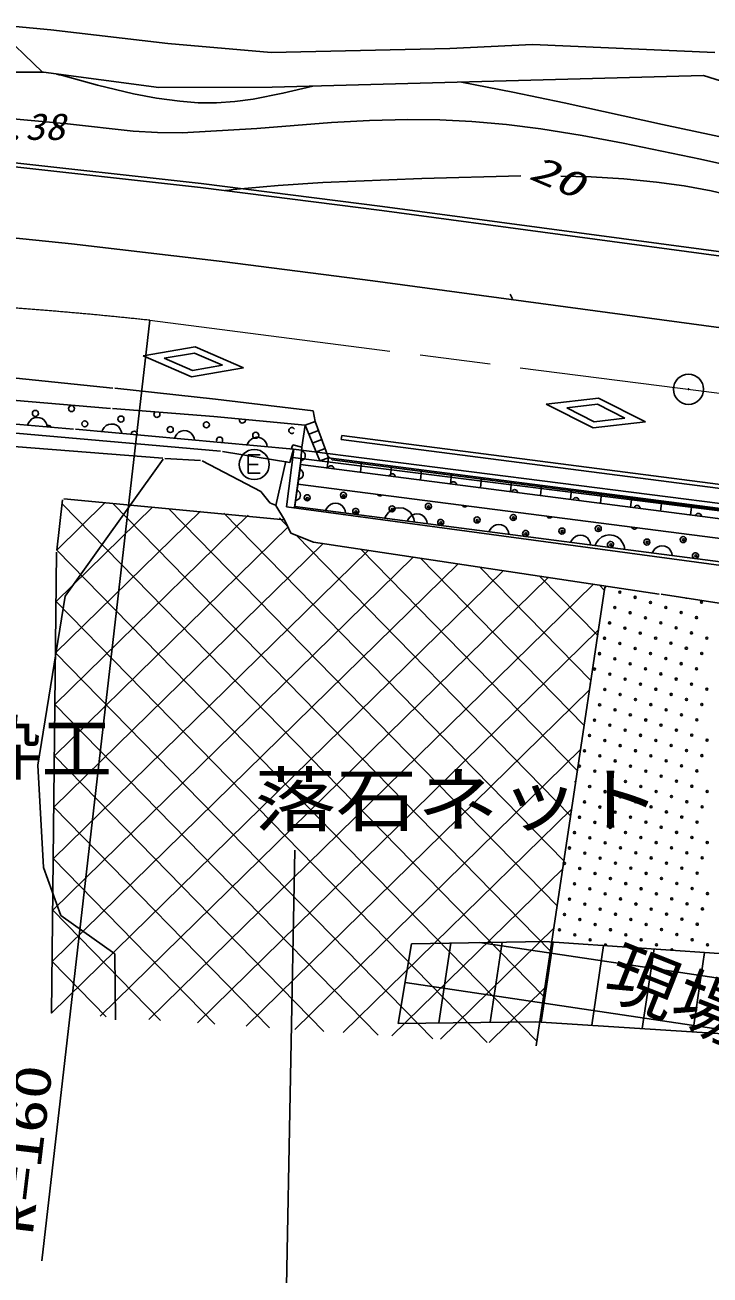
# Model space of a CAD drawing. Units: millimetres, scale not verified. Extents: x 40000 to 680000, y 20000 to 380000.
# Drawn here: x 435105 to 469037, y 240304 to 302169 of the extents above; entities that cross this region are included whole.
import ezdxf
from ezdxf.enums import TextEntityAlignment as Align

# ---------------------------------------------------------------- set-up
doc = ezdxf.new("R2010")
doc.units = ezdxf.units.MM
doc.header["$LTSCALE"] = 1000
doc.linetypes.add('CHAIN', pattern=[18.5, 12, -1.5, 3.5, -1.5])
for name, color, linetype, lineweight in [('M-BGD', 7, 'Continuous', 25), ('M-BMK', 2, 'CHAIN', 13), ('M-STR-STR1', 1, 'Continuous', 25)]:
    doc.layers.add(name, color=color, linetype=linetype, lineweight=lineweight)
doc.styles.add('ＭＳ ゴシック', font='')
doc.styles.get('ＭＳ ゴシック').set_extended_font_data('MS Gothic')

# ---------------------------------------------------------------- blocks, each defined once
blk = doc.blocks.new('BUHIN2')
at = {"color": 7, "linetype": 'Continuous', "lineweight": 25}
blk.add_lwpolyline([(313, -682), (131, -699), (-39, -678), (-249, -618), (-399, -505), (-521, -367), (-618, -156), (-643, 26), (-631, 214), (-542, 416), (-446, 558), (-313, 682)], dxfattribs=at)
blk = doc.blocks.new('BUHIN5_1')
at = {"color": 3, "linetype": 'Continuous', "lineweight": 25}
for radius in [746, 22.5]:
    blk.add_circle((0, 0), radius, dxfattribs=at)
blk = doc.blocks.new('BUHIN19')
at = {"color": 7, "linetype": 'Continuous', "lineweight": 25}
blk.add_lwpolyline([(63, -136), (26, -140), (-8, -136), (-50, -124), (-80, -101), (-104, -73), (-124, -31), (-129, 5), (-126, 43), (-108, 83), (-89, 112), (-63, 136)], dxfattribs=at)
blk = doc.blocks.new('BUHIN25')
at = {"color": 7, "linetype": 'Continuous', "lineweight": 25}
blk.add_lwpolyline([(208, -455), (87, -466), (-27, -452), (-166, -412), (-267, -336), (-347, -244), (-412, -103), (-429, 18), (-420, 143), (-361, 278), (-297, 373), (-208, 455)], dxfattribs=at)
blk = doc.blocks.new('BUHIN26')
at = {"color": 7, "linetype": 'Continuous', "lineweight": 25}
blk.add_lwpolyline([(226, -446), (105, -462), (-9, -453), (-150, -418), (-253, -347), (-338, -258), (-408, -119), (-429, 1), (-425, 127), (-371, 263), (-311, 361), (-226, 446)], dxfattribs=at)
blk = doc.blocks.new('BUHIN27')
at = {"color": 7, "linetype": 'Continuous', "lineweight": 25}
blk.add_lwpolyline([(228, -445), (107, -462), (-7, -453), (-148, -418), (-252, -348), (-336, -259), (-407, -121), (-429, -1), (-426, 125), (-373, 261), (-313, 359), (-228, 445)], dxfattribs=at)
blk = doc.blocks.new('BUHIN54')
at = {"color": 7, "linetype": 'Continuous', "lineweight": 25}
blk.add_line((155, -248), (-107, 172), dxfattribs=at)
blk.add_lwpolyline([(-568, -10), (-258, -506), (518, -21), (207, 475)], dxfattribs=at)
blk.add_circle((0, 0), 746, dxfattribs=at)

msp = doc.modelspace()

# ---------------------------------------------------------------- hatches: boundary and pattern name
at = {"layer": 'M-BGD'}
h = msp.add_hatch(dxfattribs=at)
h.set_pattern_fill('USER', color=256, style=0, pattern_type=2)
h.set_pattern_definition([(134.382, (436426, 253271), (-1286.44, -1258.99), []), (44.382, (436426, 253271), (-1258.99, 1286.44), [])])
h.paths.add_polyline_path([(436426, 253271), (436673, 276159), (436975, 278695), (447985, 277750), (448298, 277018), (449417, 276576), (463827, 274393), (460430, 251654)])
h = msp.add_hatch(dxfattribs=at)
h.set_pattern_fill('USER', color=256, style=0, pattern_type=2)
h.set_pattern_definition([(171.525, (478120, 251176), (-368.46, -2472.7), []), (261.525, (478120, 251176), (2472.7, -368.46), [])])
h.paths.add_polyline_path([(483733, 248938), (480619, 250457), (478120, 251176), (471908, 252101), (460414, 252838), (453586, 252758), (454257, 256701), (460836, 256816), (471864, 256053), (478762, 255124), (481462, 254367), (484742, 254242), (484237, 251589)])

# ---------------------------------------------------------------- linework, layer by layer
for p, q in [((435972, 299829), (433551, 302163)), ((433742, 302169), (436379, 301922)), ((436379, 301922), (442175, 301248)), ((442175, 301248), (447296, 300803)), ((447296, 300803), (456144, 301002)), ((456144, 301002), (460243, 301200)), ((460243, 301200), (469273, 300810)), ((436019, 299829), (419363, 299901)), ((441733, 299083), (436019, 299829)), ((447344, 299087), (468721, 299676)), ((468721, 299676), (486529, 293920)), ((447344, 299087), (441733, 299083)), ((433288, 295294), (443805, 294124)), ((433318, 295492), (443829, 294322)), ((443805, 294124), (452785, 292984)), ((443829, 294322), (452810, 293183)), ((452785, 292984), (470714, 290584)), ((452811, 293182), (470740, 290782)), ((437416, 291339), (432781, 291813)), ((444873, 290461), (437416, 291339)), ((452341, 289510), (444873, 290461)), ((470199, 287105), (452341, 289510)), ((459142, 288847), (459248, 288615)), ((441282, 287555), (435936, 241010)), ((440965, 285797), (443537, 286244)), ((443499, 285933), (442002, 285673)), ((443499, 285933), (444893, 285326)), ((443537, 286244), (445930, 285202)), ((443358, 284755), (440965, 285797)), ((442002, 285673), (443395, 285066)), ((445930, 285202), (443358, 284755)), ((444893, 285326), (443395, 285066)), ((432480, 284910), (439454, 284201)), ((439554, 284191), (444539, 283659)), ((432371, 283771), (439345, 283197)), ((444539, 283659), (449372, 283072)), ((460920, 283402), (463512, 283704)), ((463251, 282227), (460920, 283402)), ((463458, 283396), (461948, 283219)), ((463458, 283396), (464815, 282712)), ((463512, 283704), (465843, 282530)), ((437502, 282171), (426841, 283084)), ((439445, 283189), (444457, 282787)), ((444457, 282787), (448979, 282371)), ((449476, 282546), (449372, 283072)), ((461948, 283219), (463305, 282535)), ((444792, 281078), (426392, 282704)), ((448412, 281180), (437602, 282162)), ((448815, 281283), (448979, 282371)), ((449476, 282546), (448979, 282371)), ((449717, 280599), (448979, 282371)), ((450139, 280755), (449476, 282546)), ((450139, 280755), (449476, 282546)), ((465843, 282530), (463251, 282227)), ((464815, 282712), (463305, 282535)), ((441937, 280729), (426660, 281928)), ((449642, 282098), (449220, 281942)), ((449807, 281650), (449385, 281494)), ((450766, 281662), (450792, 281860)), ((500613, 275205), (450766, 281662)), ((500639, 275404), (450792, 281860)), ((448220, 280520), (444891, 281065)), ((448220, 280520), (448412, 281180)), ((448314, 281216), (448365, 281386)), ((448815, 281283), (448365, 281386)), ((448815, 281283), (448745, 280419)), ((449973, 281203), (449551, 281046)), ((441957, 280684), (437100, 273895)), ((443795, 280619), (442036, 280722)), ((443890, 280593), (446784, 279079)), ((447535, 278393), (448026, 280578)), ((448372, 280766), (475199, 277415)), ((448784, 280715), (448451, 278271)), ((448784, 280715), (448614, 279444)), ((448746, 280355), (448628, 279397)), ((448745, 280419), (448783, 280715)), ((521563, 271002), (448745, 280419)), ((450139, 280755), (449717, 280599)), ((450074, 280254), (450139, 280755)), ((521542, 271507), (450139, 280755)), ((450150, 280795), (450314, 280652)), ((450314, 280652), (521538, 271483)), ((451717, 280035), (451782, 280536)), ((453203, 279843), (453268, 280343)), ((454689, 279650), (454754, 280151)), ((456175, 279458), (456240, 279959)), ((457661, 279266), (457726, 279767)), ((446784, 279079), (447246, 278511)), ((448628, 279397), (448460, 278312)), ((448614, 279444), (448471, 278346)), ((512281, 271243), (448614, 279444)), ((459147, 279074), (459212, 279575)), ((460633, 278882), (460698, 279382)), ((462120, 278689), (462184, 279190)), ((436972, 278670), (436676, 276184)), ((437028, 278715), (447960, 277679)), ((447511, 278403), (447269, 278501)), ((447535, 278393), (447960, 277679)), ((463606, 278497), (463670, 278998)), ((465092, 278305), (465157, 278806)), ((466578, 278113), (466643, 278614)), ((468064, 277921), (468129, 278422)), ((481705, 273791), (448064, 278323)), ((521281, 268854), (448471, 278346)), ((436426, 253271), (436670, 276084)), ((463819, 274344), (460430, 251654)), ((437100, 273895), (435741, 265540)), ((435741, 265540), (436016, 260470)), ((448471, 261329), (447982, 235226)), ((436016, 260470), (436876, 258097)), ((436876, 258097), (439551, 256205)), ((460836, 256816), (454257, 256701)), ((471864, 256053), (460836, 256816)), ((439551, 256205), (439596, 252940)), ((454257, 256701), (453586, 252758)), ((460414, 252838), (453586, 252758)), ((460414, 252838), (471908, 252101))]:
    msp.add_line(p, q, dxfattribs=at)
for points in [[(449356, 299143), (447885, 298791), (446410, 298500), (445501, 298379), (444587, 298317), (443690, 298324), (442781, 298392), (441628, 298549), (440478, 298766), (438692, 299192), (436910, 299679), (436804, 299709), (436689, 299741)], [(471568, 296210), (466690, 297241), (461811, 298312), (459269, 298839), (456724, 299346)], [(472409, 294670), (468569, 295525), (464728, 296318), (462700, 296701), (460661, 297025), (458953, 297238), (457240, 297392), (455655, 297473), (454070, 297495), (452175, 297448), (450280, 297341), (446589, 297054), (442890, 296826), (441675, 296843), (440460, 296919), (437217, 297279), (433970, 297578)], [(459666, 294709), (454762, 294574), (449862, 294378), (447640, 294230), (445424, 294023), (445225, 294002), (445026, 293982)], [(475905, 291356), (474718, 291995), (473496, 292585), (472479, 292998), (471439, 293355), (470281, 293685), (469095, 293961), (467754, 294206), (466390, 294395), (464768, 294552), (463146, 294648), (462394, 294675), (461654, 294695)], [(448800, 281100), (448856, 281075), (448902, 281042), (448953, 280990), (448978, 280933), (448991, 280873), (448985, 280795), (448962, 280738), (448928, 280686), (448869, 280642), (448818, 280616), (448760, 280602)], [(448712, 280179), (448767, 280152), (448811, 280115), (448859, 280061), (448882, 280003), (448891, 279942), (448881, 279865), (448856, 279809), (448819, 279759), (448758, 279718), (448705, 279695), (448646, 279684)], [(448575, 279143), (448629, 279115), (448673, 279079), (448722, 279025), (448744, 278967), (448754, 278906), (448744, 278829), (448719, 278773), (448682, 278723), (448621, 278681), (448569, 278658), (448510, 278647)]]:
    msp.add_lwpolyline(points, dxfattribs=at)
for centre, radius in [((435623, 282948), 149), ((437411, 283183), 149), ((439857, 282665), 149), ((438069, 282430), 149), ((442302, 282147), 149), ((444090, 282382), 149), ((446536, 281864), 149), ((450880, 278893), 149), ((449082, 278771), 149), ((449091, 278734), 49.8), ((450890, 278859), 49.8), ((455087, 278344), 149), ((451501, 278068), 49.8), ((453289, 278222), 149), ((453299, 278193), 49.8), ((455098, 278318), 49.8), ((457496, 277674), 149), ((459294, 277796), 149), ((459306, 277776), 49.8), ((455709, 277526), 49.8), ((457507, 277651), 49.8), ((461703, 277125), 149), ((461715, 277109), 49.8), ((463502, 277247), 149), ((463514, 277234), 49.8), ((459917, 276984), 49.8), ((465910, 276577), 149), ((465923, 276567), 49.8), ((467709, 276699), 149), ((467722, 276692), 49.8), ((464125, 276442), 49.8), ((468333, 275901), 49.8), ((464568, 274093), 49.8), ((465327, 273843), 49.8), ((466087, 273592), 49.8), ((468617, 273599), 49.8), ((464317, 273334), 49.8), ((465076, 273083), 49.8), ((465836, 272832), 49.8), ((466847, 273341), 49.8), ((467606, 273090), 49.8), ((468366, 272839), 49.8), ((464066, 272574), 49.8), ((464825, 272323), 49.8), ((466596, 272581), 49.8), ((467355, 272330), 49.8), ((463815, 271815), 49.8), ((464575, 271564), 49.8), ((465585, 272072), 49.8), ((466345, 271821), 49.8), ((467104, 271571), 49.8), ((468115, 272079), 49.8), ((468875, 271828), 49.8), ((463564, 271055), 49.8), ((465334, 271313), 49.8), ((466094, 271062), 49.8), ((467864, 271320), 49.8), ((468624, 271069), 49.8), ((464324, 270804), 49.8), ((465083, 270553), 49.8), ((465843, 270302), 49.8), ((466853, 270811), 49.8), ((467613, 270560), 49.8), ((468373, 270309), 49.8), ((463313, 270295), 49.8), ((464073, 270044), 49.8), ((464832, 269793), 49.8), ((466603, 270051), 49.8), ((467362, 269800), 49.8), ((463822, 269285), 49.8), ((465592, 269543), 49.8), ((466352, 269292), 49.8), ((468122, 269549), 49.8), ((468881, 269299), 49.8), ((463571, 268525), 49.8), ((464581, 269034), 49.8), ((465341, 268783), 49.8), ((466101, 268532), 49.8), ((467111, 269041), 49.8), ((467871, 268790), 49.8), ((468631, 268539), 49.8), ((464331, 268274), 49.8), ((465090, 268023), 49.8), ((466860, 268281), 49.8), ((467620, 268030), 49.8), ((463320, 267765), 49.8), ((464080, 267515), 49.8), ((464839, 267264), 49.8), ((465850, 267772), 49.8), ((466609, 267521), 49.8), ((467369, 267271), 49.8), ((468380, 267779), 49.8), ((463069, 267006), 49.8), ((463829, 266755), 49.8), ((465599, 267013), 49.8), ((466359, 266762), 49.8), ((468129, 267020), 49.8), ((468888, 266769), 49.8), ((462818, 266246), 49.8), ((463578, 265995), 49.8), ((464588, 266504), 49.8), ((465348, 266253), 49.8), ((466108, 266002), 49.8), ((467118, 266511), 49.8), ((467878, 266260), 49.8), ((468637, 266009), 49.8), ((462567, 265487), 49.8), ((464337, 265744), 49.8), ((465097, 265493), 49.8), ((466867, 265751), 49.8), ((467627, 265500), 49.8), ((463327, 265236), 49.8), ((464087, 264985), 49.8), ((464846, 264734), 49.8), ((465857, 265243), 49.8), ((466616, 264992), 49.8), ((467376, 264741), 49.8), ((468387, 265249), 49.8), ((463076, 264476), 49.8), ((463836, 264225), 49.8), ((465606, 264483), 49.8), ((466365, 264232), 49.8), ((468136, 264490), 49.8), ((468895, 264239), 49.8), ((462825, 263716), 49.8), ((464595, 263974), 49.8), ((465355, 263723), 49.8), ((467125, 263981), 49.8), ((467885, 263730), 49.8), ((462574, 262957), 49.8), ((463585, 263465), 49.8), ((464344, 263215), 49.8), ((465104, 262964), 49.8), ((466115, 263472), 49.8), ((466874, 263221), 49.8), ((467634, 262971), 49.8), ((468644, 263479), 49.8), ((463334, 262706), 49.8), ((464093, 262455), 49.8), ((465864, 262713), 49.8), ((466623, 262462), 49.8), ((468393, 262720), 49.8), ((462323, 262197), 49.8), ((463083, 261946), 49.8), ((463843, 261695), 49.8), ((464853, 262204), 49.8), ((465613, 261953), 49.8), ((466372, 261702), 49.8), ((467383, 262211), 49.8), ((468143, 261960), 49.8), ((468902, 261709), 49.8), ((462072, 261437), 49.8), ((462832, 261187), 49.8), ((464602, 261444), 49.8), ((465362, 261193), 49.8), ((467132, 261451), 49.8), ((467892, 261200), 49.8), ((461821, 260678), 49.8), ((462581, 260427), 49.8), ((463592, 260936), 49.8), ((464351, 260685), 49.8), ((465111, 260434), 49.8), ((466121, 260943), 49.8), ((466881, 260692), 49.8), ((467641, 260441), 49.8), ((468651, 260949), 49.8), ((463341, 260176), 49.8), ((464100, 259925), 49.8), ((465871, 260183), 49.8), ((466630, 259932), 49.8), ((468400, 260190), 49.8), ((462330, 259667), 49.8), ((463090, 259416), 49.8), ((463849, 259165), 49.8), ((464860, 259674), 49.8), ((465620, 259423), 49.8), ((466379, 259172), 49.8), ((467390, 259681), 49.8), ((468149, 259430), 49.8), ((468909, 259179), 49.8), ((462079, 258908), 49.8), ((462839, 258657), 49.8), ((464609, 258915), 49.8), ((465369, 258664), 49.8), ((467139, 258921), 49.8), ((467899, 258671), 49.8), ((461828, 258148), 49.8), ((463599, 258406), 49.8), ((464358, 258155), 49.8), ((466128, 258413), 49.8), ((466888, 258162), 49.8), ((468658, 258420), 49.8), ((461577, 257388), 49.8), ((462588, 257897), 49.8), ((463348, 257646), 49.8), ((464107, 257395), 49.8), ((465118, 257904), 49.8), ((465877, 257653), 49.8), ((466637, 257402), 49.8), ((467648, 257911), 49.8), ((468407, 257660), 49.8), ((462337, 257137), 49.8), ((463097, 256887), 49.8), ((464867, 257144), 49.8), ((465627, 256893), 49.8), ((467397, 257151), 49.8), ((468156, 256900), 49.8), ((466386, 256643), 49.8), ((468916, 256649), 49.8)]:
    msp.add_circle(centre, radius, dxfattribs=at)
for centre, radius, start, end in [((441644, 282900), 149, 126.62473, 44.2025), ((436282, 282195), 149, 27.42913, 142.7761), ((445877, 282617), 149, 159.44269, 10.06464), ((448323, 282099), 149, 25.84555, 315.96777), ((440515, 281912), 149, 355.69272, 174.55499), ((444748, 281629), 149, 324.34434, 205.90337), ((452679, 279015), 149, 212.73054, 312.52765), ((451490, 278100), 149, 273.65802, 251.48635), ((456886, 278466), 149, 210.64656, 314.61163), ((461093, 277918), 149, 208.62025, 316.63794), ((455697, 277552), 149, 273.66024, 251.48413), ((465300, 277369), 149, 206.64473, 318.61346), ((459904, 277003), 149, 273.66245, 251.48192), ((464111, 276455), 149, 273.66467, 251.4797), ((468318, 275906), 149, 273.66688, 251.47749), ((463808, 274344), 49.8, 274.14172, 23.28981), ((467857, 273849), 49.8, 241.2306, 281.45778), ((463062, 269536), 49.8, 291.9014, 50.80192), ((462316, 264727), 49.8, 314.02515, 28.67818), ((463856, 256636), 49.8, 320.89259, 211.19663), ((467146, 256392), 49.8, 341.94899, 190.14023)]:
    msp.add_arc(centre, radius, start, end, dxfattribs=at)
at = {"layer": 'M-BMK'}
msp.add_line((441282, 287555), (524156, 276951), dxfattribs=at)
msp.add_arc((420746, 97635), 191026, 83.8284, 105.43723, dxfattribs=at)
at = {"layer": 'M-STR-STR1'}
for p, q in [((448424, 281178), (448064, 278323)), ((448412, 281180), (475243, 277762)), ((447960, 277679), (448274, 277027)), ((448274, 277027), (449392, 276580)), ((449392, 276580), (466512, 274007)), ((466611, 273992), (481978, 271651))]:
    msp.add_line(p, q, dxfattribs=at)

# ---------------------------------------------------------------- block references
at = {"layer": 'M-BGD', "rotation": 237.99205}
for name, p in [('BUHIN5_1', (467971, 284140)), ('BUHIN27', (435725, 282323)), ('BUHIN26', (439404, 281998)), ('BUHIN26', (443007, 281671)), ('BUHIN26', (446610, 281343)), ('BUHIN54', (446460, 280415)), ('BUHIN19', (450262, 280223)), ('BUHIN19', (453296, 279831)), ('BUHIN19', (456330, 279438)), ('BUHIN19', (459364, 279046)), ('BUHIN25', (450493, 278082)), ('BUHIN2', (453663, 277642)), ('BUHIN19', (462398, 278653)), ('BUHIN19', (465432, 278261)), ('BUHIN25', (454538, 277555)), ('BUHIN19', (468466, 277869)), ('BUHIN25', (458583, 277028)), ('BUHIN2', (464070, 276302)), ('BUHIN25', (462628, 276500)), ('BUHIN25', (466673, 275973))]:
    msp.add_blockref(name, p, dxfattribs=at)

# ---------------------------------------------------------------- texts
at = {"layer": 'M-BGD', "style": 'ＭＳ ゴシック', "oblique": 15, "width": 1.1}
msp.add_text('19.38', height=1320, dxfattribs=at).set_placement((432141, 296087), align=Align.BOTTOM_LEFT)
at = {"layer": 'M-BGD', "style": 'ＭＳ ゴシック', "oblique": 15, "width": 1.5}
msp.add_text('20', height=1320, rotation=337, dxfattribs=at).set_placement((459835, 294226), align=Align.BOTTOM_LEFT)
at = {"layer": 'M-BGD', "style": 'ＭＳ ゴシック'}
msp.add_text('現場打法枠工', height=2566, dxfattribs=at).set_placement((418417, 264323), align=Align.BOTTOM_LEFT)
at = {"layer": 'M-BGD', "style": 'ＭＳ ゴシック', "width": 1.15}
msp.add_text('落石ネット', height=2566, dxfattribs=at).set_placement((446482, 261779), align=Align.BOTTOM_LEFT)
at = {"layer": 'M-BGD', "style": 'ＭＳ ゴシック'}
msp.add_text('現場打法枠工', height=2566, rotation=338.4, dxfattribs=at).set_placement((463367, 253570), align=Align.BOTTOM_LEFT)
at = {"layer": 'M-BGD', "style": 'ＭＳ ゴシック', "width": 1.35}
msp.add_text('R=160', height=1833, rotation=83.2, dxfattribs=at).set_placement((436026, 242163), align=Align.BOTTOM_LEFT)

doc.saveas('drawing.dxf')
